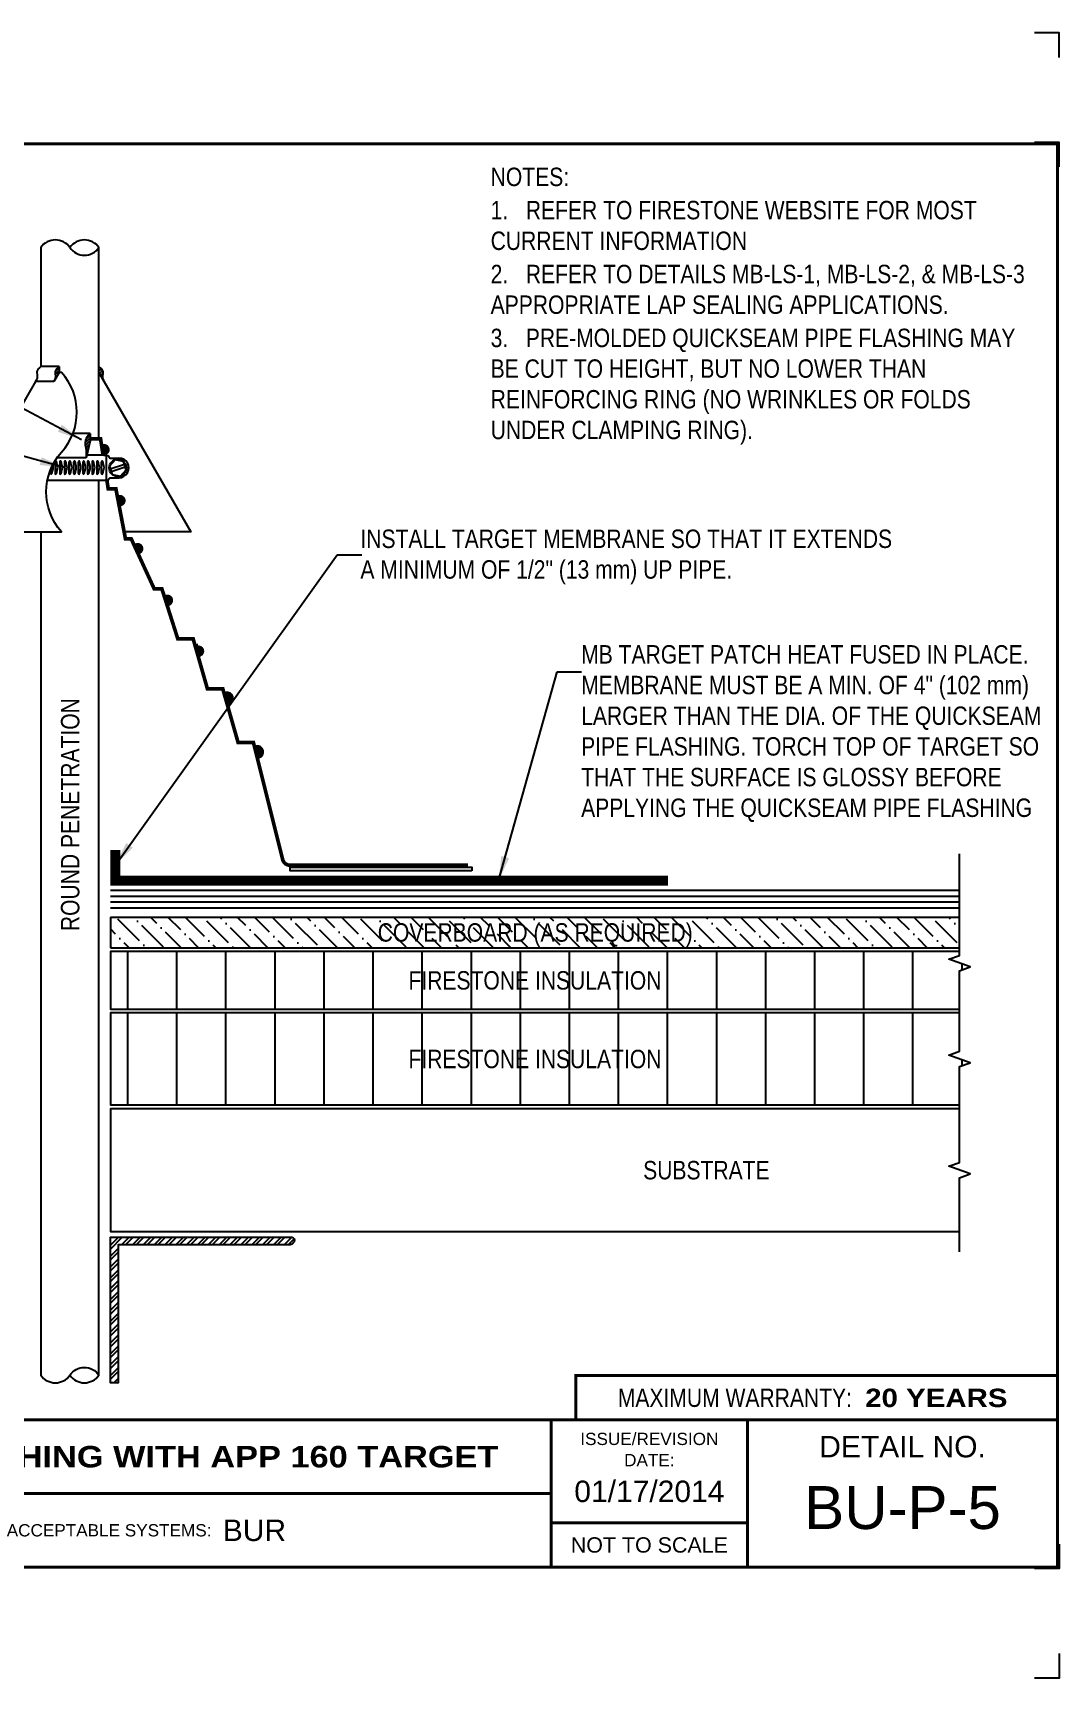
# Model space of a CAD drawing. Header units: inches. Extents: x -578 to -558, y -23.2 to -6.4.
# Drawn here: x -568.42 to -557.97, y -23.21 to -6.45 of the extents above; entities that cross this region are included whole.
import ezdxf
from ezdxf.enums import TextEntityAlignment as Align

# ---------------------------------------------------------------- set-up
doc = ezdxf.new("R2010")
doc.units = ezdxf.units.IN
doc.header["$MEASUREMENT"] = 0
doc.layers.get('0').update_dxf_attribs({"linetype": 'CONTINUOUS'})
doc.layers.get('DEFPOINTS').update_dxf_attribs({"linetype": 'CONTINUOUS'})
for name, color, linetype in [('FSBP-ACCESSORY-OTHER', 7, 'CONTINUOUS'), ('FSBP-ANNO-LABEL', 7, 'CONTINUOUS'), ('FSBP-ANNO-NOTE', 7, 'CONTINUOUS'), ('FSBP-COVERBOARD_CANT', 46, 'CONTINUOUS'), ('FSBP-INSULATION', 7, 'CONTINUOUS'), ('FSBP-MEMBRANE', 7, 'CONTINUOUS'), ('FSBP-SEALANTS', 1, 'CONTINUOUS'), ('FSBP-SUBSTRATE-GENERIC', 9, 'CONTINUOUS'), ('FSBP-TTLB', 7, 'CONTINUOUS'), ('FSBP-TTLB-BORDER', 7, 'CONTINUOUS'), ('FSBP-TTLB-TEXT', 7, 'CONTINUOUS')]:
    doc.layers.add(name, color=color, linetype=linetype)
doc.styles.add('ARIAL', font='arial.ttf')
doc.styles.add('ARIAL_BOLD', font='')
doc.styles.add('ARIAL_NAR', font='ARIALN.TTF')
doc.styles.get('ARIAL_BOLD').set_extended_font_data('Arial Black')
doc.dimstyles.new('FSBP-LEADER', dxfattribs={"dimtxt": 0.1875, "dimasz": 0.25, "dimexe": 0.0625, "dimexo": 0.125, "dimgap": 0.125, "dimtad": 0, "dimtih": 1, "dimtoh": 1, "dimdec": 4, "dimzin": 0, "dimdsep": 46, "dimlunit": 4, "dimtxsty": 'ARIAL_NAR', "dimcen": 0.09375, "dimclrd": 256, "dimclre": 256, "dimclrt": 256, "dimadec": 0, "dimazin": 0, "dimtfac": 1, "dimtdec": 4, "dimtofl": 0, "dimtmove": 0, "dimatfit": 3, "dimfxl": 0, "dimtolj": 1, "dimtzin": 0, "dimlwd": -1, "dimlwe": -1, "dimarcsym": 0})
pattern_1 = [(45, (-766.2140427658429, -4.15393695525151), (-0.01473139127471974, 0.01473139127471974), [])]

# ---------------------------------------------------------------- blocks, each defined once
blk = doc.blocks.new('TTLB-ASPHALT_1')
blk.add_line((16.84110496735593, 0), (20, 0))
at = {"layer": 'DEFPOINTS', "linetype": 'Continuous', "ltscale": 1.75}
for points in [[(20.01562500000003, 13.88083333333333), (20.01562500000003, 14.13083333333333), (19.76562500000003, 14.13083333333333)], [(20.01562500000003, -2.380833333333342), (20.01562500000003, -2.630833333333342), (19.76562500000003, -2.630833333333342)]]:
    blk.add_lwpolyline(points, dxfattribs=at)
at = {"layer": 'DEFPOINTS', "color": 1}
for points in [[(20.015625, 12.765625), (20.015625, 13.015625), (19.765625, 13.015625)], [(20.015625, -1.265625), (20.015625, -1.515625), (19.765625, -1.515625)]]:
    blk.add_lwpolyline(points, dxfattribs=at)
at = {"layer": 'FSBP-TTLB', "const_width": 0.03125}
blk.add_lwpolyline([(15.09028770518938, 0), (20, 0), (20, 0.4512598240669945), (15.09028770518938, 0.4512598240669945)], close=True, dxfattribs=at)
for points in [[(0, 0), (0, -1.5), (20, -1.5), (20, 0), (0, 0)], [(14.84028770518938, 0), (14.84028770518938, -1.5)], [(16.84110496735593, 0), (16.84110496735593, -1.5)], [(20, 0), (20, -1.5)], [(4.825208527206769, -0.75), (14.84028770518938, -0.75)], [(14.84028770518938, -1.048740175933006), (16.84110496735593, -1.048740175933006)]]:
    blk.add_lwpolyline(points, dxfattribs=at)
at = {"layer": 'FSBP-TTLB-BORDER', "const_width": 0.03125}
blk.add_lwpolyline([(20, 0), (20, 13), (0, 13), (0, 0)], dxfattribs=at)
at = {"layer": 'FSBP-TTLB-TEXT', "style": 'ARIAL_NAR'}
blk.add_text('MAXIMUM WARRANTY:', height=0.1875, dxfattribs=at).set_placement((17.90516569312837, 0.2256299120335257), align=Align.MIDDLE_RIGHT)
at = {"layer": 'FSBP-TTLB-TEXT'}
for s, height, style, p in [('20 YEARS', 0.1875, 'ARIAL_BOLD', (18.03987100774941, 0.2240244307510579)), ('ACCEPTABLE SYSTEMS:', 0.125, 'ARIAL', (9.292812815915624, -1.125))]:
    blk.add_text(s, height=height, dxfattribs=dict(at, style=style)).set_placement(p, align=Align.MIDDLE_LEFT)
at = {"layer": 'FSBP-TTLB-TEXT', "style": 'ARIAL'}
for s, height, p in [('ISSUE/REVISION', 0.125, (15.84069633627263, -0.1938496373466023)), ('DETAIL NO.', 0.21875, (18.42055248367797, -0.2724398367368792)), ('DATE:', 0.125, (15.84069633627263, -0.409973105348854)), ('NOT TO SCALE', 0.15625, (15.84069633627263, -1.274370087966503))]:
    blk.add_text(s, height=height, dxfattribs=at).set_placement(p, align=Align.MIDDLE_CENTER)
at = {"layer": 'FSBP-TTLB-TEXT'}
for tag, height, style, p in [('DETAIL_DESCP_LINE_1', 0.21875, 'ARIAL_BOLD', (9.832748116198076, -0.375)), ('ISSUE_REV_DATE', 0.21875, 'ARIAL', (15.84069633627263, -0.7282559425942452)), ('DETAIL_NUMBER', 0.4375, 'ARIAL', (18.42055248367797, -0.8931630692489421))]:
    blk.add_attdef(tag, text='', height=height, dxfattribs=dict(at, style=style)).set_placement(p, align=Align.MIDDLE_CENTER)
at = {"layer": 'FSBP-TTLB-TEXT', "style": 'ARIAL'}
blk.add_attdef('ACCPT_SYSTEMS', text='', height=0.21875, dxfattribs=at).set_placement((11.49438170418193, -1.125), align=Align.MIDDLE_LEFT)

msp = doc.modelspace()

# ---------------------------------------------------------------- hatches: boundary and pattern name
at = {"layer": 'FSBP-ACCESSORY-OTHER'}
h = msp.add_hatch(dxfattribs=at)
h.set_pattern_fill('STEEL', color=256, scale=0.625, style=0)
h.set_pattern_definition([(45, (-699.9358005413922, -21.65344555877337), (-0.05524271728019902, 0.05524271728019903), []), (45, (-699.9358005413922, -21.61438305877337), (-0.05524271728019902, 0.05524271728019903), [])])
h.paths.add_polyline_path([(-565.8106559801377, -18.797812092589, 0.4142135623732637), (-565.7585726468042, -18.74572875925566, 0.4142135623731575), (-565.7846143134709, -18.719687092589), (-567.6335726468042, -18.719687092589), (-567.6335726468042, -20.20268148993316), (-567.5554476468042, -20.20268148993316), (-567.5554476468042, -18.79781209258897)])
at = {"layer": 'FSBP-COVERBOARD_CANT'}
h = msp.add_hatch(dxfattribs=at)
h.set_pattern_fill('ANSI36', color=256, style=0)
h.set_pattern_definition([(135, (-1132.956220009847, -2.507170936714161), (-0.06629126073623884, 0.2430679560328757), [0.3125, -0.0625, 0, -0.0625])])
h.paths.add_polyline_path([(-567.6335726468036, -15.457968342589), (-558.9816473177927, -15.457968342589), (-558.9816473177927, -15.770468342589), (-567.6335726468037, -15.770468342589)])
h.paths.add_polyline_path([(-561.6412452994878, -15.82458029688641), (-564.9739746651086, -15.82458029688641), (-564.9739746651086, -15.45565550152488), (-561.6412452994878, -15.45565550152488)], flags=9)
at = {"layer": 'FSBP-INSULATION'}
h = msp.add_hatch(dxfattribs=at)
h.set_pattern_fill('LINE', color=256, scale=4, angle=90, style=0)
h.set_pattern_definition([(90, (-1132.956220009847, -2.507170936714161), (0.5, 3.061515884555943e-17), [])])
h.paths.add_polyline_path([(-567.6335726468036, -15.809530842589), (-558.9816473177927, -15.809530842589), (-558.9816473177927, -15.84859334258901), (-559.0889706544901, -15.88765584258898), (-558.8743239810954, -15.965780842589), (-558.9816473177927, -16.00484334258898), (-558.9816473177927, -16.395468342589), (-567.6335726468036, -16.395468342589)])
h.paths.add_polyline_path([(-567.6335726468036, -16.434530842589), (-558.9816473177927, -16.434530842589), (-558.9816473177927, -16.82515584258898), (-559.0889706544904, -16.86421834258899), (-558.8743239810952, -16.942343342589), (-558.9816473177927, -16.98140584258897), (-558.9816473177929, -17.372030842589), (-567.6335726468037, -17.372030842589)])
h.paths.add_polyline_path([(-561.9702655928029, -16.24795278153852), (-564.6449543717935, -16.24795278153852), (-564.6449543717935, -15.95691850459446), (-561.9702655928029, -15.95691850459446)], flags=24)
h.paths.add_polyline_path([(-561.9702655928029, -17.04873403153852), (-564.6449543717935, -17.04873403153852), (-564.6449543717935, -16.75769975459446), (-561.9702655928029, -16.75769975459446)], flags=24)
at = {"layer": 'FSBP-MEMBRANE'}
for points in [[(-567.7077343827992, -10.63746511398207, -1), (-567.6892779408096, -10.75319008926974)], [(-567.5474964485353, -11.15727885957577, -1), (-567.5245273864747, -11.27219331621328)], [(-567.3799260289151, -11.65081993878098, -1), (-567.3303755543559, -11.75701626935412)], [(-567.0703135055019, -12.17483932483114, -1), (-567.0350672267939, -12.28660072243102)], [(-566.7513323361508, -12.69216906533197, -1), (-566.7194870153257, -12.80494665928481)], [(-566.4586692869628, -13.17039831381473, -1), (-566.4268239661378, -13.28317590776757)], [(-566.1477764022064, -13.71773953400103, -1), (-566.1193542586475, -13.83142810823679)]]:
    msp.add_hatch(color=256, dxfattribs=at).paths.add_polyline_path(points)
at = {"layer": 'FSBP-SEALANTS'}
h = msp.add_hatch(dxfattribs=at)
h.set_pattern_fill('ANSI31', color=256, scale=0.1666666666666667, style=0)
h.set_pattern_definition(pattern_1)
edge = h.paths.add_edge_path()
edge.add_spline(control_points=[(-567.6966940833865, -10.00197873224815), (-567.7050247572604, -9.987083774226079), (-567.7230143341138, -9.954919030278262), (-567.6980143969474, -9.892929391954993), (-567.7325776143244, -9.864330452819985), (-567.7507601468043, -9.84928552415974)], knot_values=[0, 0, 0, 0, 0.05930835347892821, 0.128072734464846, 0.2044010808415601, 0.2044010808415601, 0.2044010808415601, 0.2044010808415601], degree=3, periodic=0)
edge.add_line((-567.7507601468043, -9.849285524159654), (-567.7507601468043, -9.908333563443392))
edge.add_line((-567.7507601468043, -9.908333563443392), (-567.6966940833898, -10.00197873224204))
edge = h.paths.add_edge_path()
edge.add_spline(control_points=[(-568.1562054538816, -9.84928552415974), (-568.1743879863614, -9.864330452819985), (-568.2089512037384, -9.892929391954993), (-568.183951266572, -9.954919030278262), (-568.2019408434255, -9.987083774226079), (-568.2102715172992, -10.00197873224815)], knot_values=[0, 0, 0, 0, 0.07632834637671418, 0.1450927273626319, 0.2044010808415601, 0.2044010808415601, 0.2044010808415601, 0.2044010808415601], degree=3, periodic=0)
edge.add_line((-568.2102715172989, -10.00197873224593), (-568.1562054538817, -9.908333563443449))
edge.add_line((-568.1562054538817, -9.908333563443449), (-568.1562054538817, -9.849285524159654))
h = msp.add_hatch(dxfattribs=at)
h.set_pattern_fill('ANSI31', color=256, scale=0.1666666666666667, style=0)
h.set_pattern_definition(pattern_1)
edge = h.paths.add_edge_path()
edge.add_spline(control_points=[(-567.840921996518, -10.53130845443852), (-567.8604701059593, -10.55242035310775), (-567.9060262257403, -10.60162082374518), (-567.8769335973491, -10.69529389359886), (-567.8791591175649, -10.7551412211246), (-567.8800592390575, -10.77934673738937)], knot_values=[0, 0, 0, 0, 0.09750481262212997, 0.2272312284934317, 0.3153326677369117, 0.3153326677369117, 0.3153326677369117, 0.3153326677369117], degree=3, periodic=0)
edge.add_line((-567.8800592390575, -10.77934673738943), (-567.8409219965222, -10.60449141305617))
edge.add_line((-567.8409219965222, -10.60449141305619), (-567.8409219965222, -10.53130845444315))

# ---------------------------------------------------------------- linework, layer by layer
at = {"layer": 'FSBP-ACCESSORY-OTHER', "linetype": 'Continuous'}
for p, q in [((-567.676513219535, -10.7511745193373), (-567.8737535521425, -10.7511745193373)), ((-567.676513219535, -10.7511745193373), (-567.6765132195347, -11.01025228131599)), ((-567.6374372155386, -10.78204733243828), (-567.5468949756938, -10.78087612847412)), ((-567.6350897001082, -10.89161434621244), (-567.4905411157018, -10.84386507779058)), ((-567.6259003491159, -10.91943273425173), (-567.4813517647096, -10.87168346582985)), ((-567.6369171417163, -10.98243972214979), (-567.545106202476, -10.98125940624996))]:
    msp.add_line(p, q, dxfattribs=at)
at = {"layer": 'FSBP-ACCESSORY-OTHER'}
msp.add_line((-567.6757757640205, -11.01025228131599), (-568.2764664670595, -11.01025228131599), dxfattribs=at)
for points in [[(-568.0465698100796, -8.636183107539438, 0.528211277042033), (-568.3423794733549, -8.63618310753941), (-568.3423794733549, -9.84928552415957)], [(-568.3423794733549, -11.53213119553916), (-568.3423794733549, -14.9860933425891), (-568.3423794733549, -20.1245564899331, 0.528211277041811), (-568.0465698100793, -20.1245564899331, -0.528211277042033), (-567.7507601468042, -20.1245564899331), (-567.7507601468043, -14.9860933425891), (-567.7507601468043, -11.01025228131599)]]:
    msp.add_lwpolyline(points, format="xyb", dxfattribs=at)
for points in [[(-568.0465698100796, -8.63618310753941, 0.528211277041811), (-567.750760146804, -8.63618310753941, 0.528211277042033)], [(-565.8106559801377, -18.797812092589), (-567.5554476468042, -18.79781209258897), (-567.5554476468042, -20.20268148993316), (-567.6335726468042, -20.20268148993316), (-567.6335726468042, -18.719687092589), (-565.7846143134709, -18.719687092589, -0.414213562373095), (-565.7585726468042, -18.74572875925566, -0.414213562373095)]]:
    msp.add_lwpolyline(points, format="xyb", close=True, dxfattribs=at)
for points in [[(-567.7507601468043, -10.58556257336775), (-567.750760146804, -8.636183107539324)], [(-567.7507601468043, -9.908333563443449), (-566.8132601468043, -11.53213119553916), (-567.4937065537067, -11.53213119553916)]]:
    msp.add_lwpolyline(points, dxfattribs=at)
at = {"layer": 'FSBP-ACCESSORY-OTHER', "linetype": 'Continuous'}
for points in [[(-568.3964455367708, -10.00197873224502), (-569.2798794733549, -11.53213119553916), (-568.1314186465552, -11.53213119553916, -0.3849001794597938), (-568.1314186465552, -10.72023237949131, 0.3849001794597937), (-568.1314186465552, -9.908333563443449), (-568.1562054538816, -9.908333563443449)], [(-568.2437331741197, -10.89974684009292), (-568.2437331741197, -10.93653167680648, 0.8860120870618807), (-568.2292972141125, -10.9382830524342), (-568.2178867245257, -10.89194893242743, 0.1213203435596549), (-568.2178867245257, -10.86392692238454), (-568.221216841429, -10.85040444913253)]]:
    msp.add_lwpolyline(points, format="xyb", dxfattribs=at)
for points in [[(-568.1966556545829, -10.93653167620707, 0.8860120870517475), (-568.1822196945758, -10.9382830518347), (-568.1708092049887, -10.89194893182801, 0.1213203435596549), (-568.1708092049887, -10.86392692178507), (-568.1822196945758, -10.81759280057938, 0.8860120870517477), (-568.1966556545829, -10.81934417620707)], [(-568.1495781350459, -10.93653167680648, 0.8860120870517475), (-568.1351421750388, -10.9382830524342), (-568.1237316854518, -10.89194893242743, 0.1213203435596549), (-568.1237316854518, -10.86392692238454), (-568.1351421750388, -10.81759280117885, 0.8860120870517477), (-568.1495781350459, -10.81934417680648)], [(-568.1025006155089, -10.93653167680648, 0.8860120870517475), (-568.088064655502, -10.9382830524342), (-568.0766541659149, -10.89194893242743, 0.1213203435596549), (-568.0766541659149, -10.86392692238454), (-568.088064655502, -10.81759280117885, 0.8860120870517477), (-568.1025006155089, -10.81934417680648)], [(-568.0554230959721, -10.9365316774059, 0.8860120870517475), (-568.040987135965, -10.9382830530337), (-568.0295766463779, -10.89194893302684, 0.1213203435596549), (-568.0295766463779, -10.86392692298395), (-568.040987135965, -10.81759280177826, 0.8860120870517477), (-568.0554230959721, -10.8193441774059)], [(-568.0083455764353, -10.93653167800539, 0.8860120870517475), (-567.993909616428, -10.93828305363311), (-567.982499126841, -10.89194893362631, 0.1213203435596549), (-567.982499126841, -10.86392692358336), (-567.993909616428, -10.81759280237767, 0.8860120870517477), (-568.0083455764353, -10.81934417800539)], [(-567.9612680568983, -10.93653167860489, 0.8860120870517475), (-567.9468320968912, -10.93828305423253), (-567.9354216073043, -10.89194893422572, 0.1213203435596549), (-567.9354216073043, -10.86392692418278), (-567.9468320968912, -10.81759280297709, 0.8860120870517477), (-567.9612680568983, -10.81934417860489)], [(-567.9141905373614, -10.93653167920431, 0.8860120870517475), (-567.8997545773542, -10.93828305483194), (-567.8883440877671, -10.89194893482514, 0.1213203435596549), (-567.8883440877671, -10.86392692478228), (-567.8997545773542, -10.81759280357659, 0.8860120870517477), (-567.9141905373614, -10.81934417920431)], [(-567.8671130178245, -10.93653167980372, 0.8860120870517475), (-567.8526770578172, -10.93828305543141), (-567.8412665682304, -10.89194893542461, 0.1213203435596549), (-567.8412665682304, -10.86392692538178), (-567.8526770578172, -10.81759280417609, 0.8860120870517477), (-567.8671130178245, -10.81934417980372)], [(-567.8200354982876, -10.93653168040314, 0.8860120870517475), (-567.8055995382804, -10.93828305603083), (-567.7941890486935, -10.89194893602402, 0.1213203435596549), (-567.7941890486935, -10.86392692598119), (-567.8055995382804, -10.8175928047755, 0.8860120870517477), (-567.8200354982876, -10.81934418040314)], [(-567.7729579787506, -10.93653168100261, 0.8860120870517475), (-567.7585220187434, -10.9382830566303), (-567.7471115291565, -10.89194893662344, 0.1213203435596549), (-567.7471115291565, -10.8639269265806), (-567.7585220187434, -10.81759280537491, 0.8860120870517477), (-567.7729579787506, -10.81934418100261)], [(-567.7258804592137, -10.93653168160202, 0.8860120870517475), (-567.7114444992064, -10.93828305722971), (-567.7000340096196, -10.89194893722294, 0.1213203435596549), (-567.7000340096196, -10.86392692718002), (-567.7114444992064, -10.81759280597439, 0.8860120870517477), (-567.7258804592137, -10.81934418160202)]]:
    msp.add_lwpolyline(points, format="xyb", close=True, dxfattribs=at)
msp.add_lwpolyline([(-567.4721624137173, -10.89950185386917), (-567.4997304666944, -10.81604668975123), (-567.5857887853861, -10.79819374190322), (-567.6442790511005, -10.86379595817314), (-567.6167109981235, -10.94725112229108), (-567.530652679432, -10.96510407013901)], close=True, dxfattribs=at)
msp.add_circle((-567.558220732409, -10.88164890602113), 0.087890625, dxfattribs=at)
msp.add_arc((-567.5464256042806, -10.88107156137025), 0.1001965322891344, 270.7365505111253, 90.74110494489848, dxfattribs=at)
at = {"layer": 'FSBP-ACCESSORY-OTHER'}
msp.add_arc((-567.8986649784417, -20.02361361891374), 0.1790678710193777, 214.3129612802481, 325.6870387197487, dxfattribs=at)
at = {"layer": 'FSBP-ACCESSORY-OTHER', "linetype": 'Continuous'}
for points in [[(-567.676513219535, -10.7511745193373), (-567.653184259705, -10.76137294601219), (-567.647233040462, -10.77650466346208), (-567.6374372155386, -10.78204733243828)], [(-567.6757757640205, -11.01025228131599), (-567.6482862719724, -10.99907571542738), (-567.6467898835632, -10.98890975680766), (-567.6369171417163, -10.98243972214979)]]:
    msp.add_spline(points, degree=3, dxfattribs=at)
at = {"layer": 'FSBP-COVERBOARD_CANT'}
for p, q in [((-567.6335726468036, -15.457968342589), (-567.6335726468035, -15.770468342589)), ((-567.6335726468036, -15.457968342589), (-558.9816473177927, -15.457968342589)), ((-567.6335726468035, -15.770468342589), (-558.9816473177927, -15.770468342589))]:
    msp.add_line(p, q, dxfattribs=at)
at = {"layer": 'FSBP-INSULATION', "linetype": 'Continuous'}
for points in [[(-558.9816473177926, -16.395468342589), (-558.9816473177926, -16.004843342589), (-558.8743239810951, -15.965780842589), (-559.0889706544899, -15.887655842589), (-558.9816473177926, -15.848593342589), (-558.9816473177925, -14.81459270643413)], [(-558.9816473177927, -15.809530842589), (-567.6335726468035, -15.809530842589), (-567.6335726468036, -16.395468342589), (-558.9816473177927, -16.395468342589)], [(-558.9816473177926, -17.372030842589), (-558.9816473177926, -16.981405842589), (-558.8743239810951, -16.942343342589), (-559.0889706544899, -16.864218342589), (-558.9816473177926, -16.825155842589), (-558.9816473177926, -16.12932250925573)], [(-558.9816473177927, -16.434530842589), (-567.6335726468036, -16.434530842589), (-567.6335726468036, -17.372030842589), (-558.9816473177927, -17.372030842589)]]:
    msp.add_lwpolyline(points, dxfattribs=at)
at = {"layer": 'FSBP-MEMBRANE', "linetype": 'Continuous'}
for p, q in [((-567.700676252721, -10.7511745193373), (-567.6765132195352, -10.7511745193373)), ((-566.7565435061452, -12.67334565028577), (-566.726766976305, -12.77618395965837))]:
    msp.add_line(p, q, dxfattribs=at)
at = {"layer": 'FSBP-MEMBRANE'}
for p, q in [((-566.4268239661378, -13.2831759077676), (-566.4586692869627, -13.17039831381473)), ((-566.1193542586473, -13.83142810823682), (-566.1477764022062, -13.71773953400105))]:
    msp.add_line(p, q, dxfattribs=at)
for points, const_width in [([(-567.7083412252016, -10.7511745193373), (-567.7337365380238, -10.58556257336775), (-567.8409219965222, -10.58556257336775)], 0.0375), ([(-567.5835726468046, -14.77437459258908), (-567.5835726468046, -15.08687459258908), (-561.9528198100793, -15.08687459258908)], 0.1), ([(-558.9816473177925, -15.18638631133916), (-567.6335726468037, -15.18638631133916)], 0.01953125), ([(-558.9816473177925, -15.24597289988083), (-567.6335726468037, -15.24597289988083)], 0.01953125), ([(-558.9816473177925, -15.30433878529752), (-567.6335726468037, -15.30433878529752)], 0.01953125), ([(-558.9816473177925, -15.36392537383918), (-567.6335726468037, -15.36392537383918)], 0.01953125)]:
    msp.add_lwpolyline(points, dxfattribs=dict(at, const_width=const_width))
msp.add_lwpolyline([(-563.9885004500592, -14.92984334258912, 0.0375, 0.0375, 0), (-565.802502293309, -14.92984334258912, 0.0375, 0.0375, -0.3441507314089108), (-565.8782946761328, -14.87066643829507, 0.0375, 0.0375, 0), (-566.1760004500592, -13.67984334258912, 0.0375, 0.0375, 0), (-566.3322504500592, -13.67984334258912, 0.0375, 0.0375, 0), (-566.4885004500592, -13.13296834258912, 0.0375, 0.0375, 0), (-566.6447504500592, -13.13296834258912, 0.0375, 0.0375, 0), (-566.6447504500592, -13.13296834258912, 0.0375, 0.0375, 0), (-566.7903164940149, -12.62348718874486, 0.0375, 0.0375, 0), (-566.9465664940149, -12.62348718874486, 0.0375, 0.0375, 0), (-567.1087365380238, -12.11400603490054, 0.0375, 0.0375, 0), (-567.1868615380238, -12.11400603490054, 0.0375, 0.0375, 0), (-567.4212365380238, -11.60452488105628, 0.0375, 0.0375, 0), (-567.4798302880238, -11.60452488105628, 0.0375, 0.0375, 0), (-567.5774865380238, -11.09504372721196, 0.0375, 0.0375, 0), (-567.6556115380238, -11.09504372721196, 0.0375, 0.0375, 0), (-567.6687091694025, -11.00962937396346, 0, 0, 0)], format="xyseb", dxfattribs=at)
msp.add_lwpolyline([(-563.9494379500592, -14.9860933425891), (-565.802502293309, -14.9860933425891), (-565.802502293309, -14.94859334258913), (-563.9494379500592, -14.94859334258913)], close=True, dxfattribs=at)
for centre, start, end in [((-566.4427466265502, -13.22678711079118), 285.7682343945566, 105.7682343945566), ((-566.1335653304268, -13.77458382111894), 284.0362434679202, 104.0362434679201)]:
    msp.add_arc(centre, 0.05859375, start, end, dxfattribs=at)
at = {"layer": 'FSBP-SEALANTS'}
for p, q in [((-568.1562054538815, -9.849285524159654), (-568.3423794733548, -9.849285524159654)), ((-568.1562054538815, -9.849285524159654), (-568.1562054538815, -9.908333563443449)), ((-568.2102715172987, -10.00197873224707), (-568.3964455367719, -10.00197873224707)), ((-568.1562054538815, -9.908333563443449), (-568.2102715172992, -10.00197873224815)), ((-567.8409219965222, -10.53130845443857), (-568.0154008558328, -10.53130845443857)), ((-567.8409219965222, -10.53130845443857), (-567.8409219965222, -10.60449141305619)), ((-567.8409219965222, -10.60449141305619), (-567.8800592390575, -10.77934673738937)), ((-567.8800592390575, -10.77934673738937), (-568.1784839434786, -10.77934673738937))]:
    msp.add_line(p, q, dxfattribs=at)
for points in [[(-568.3423794733549, -9.849285524159654), (-568.3824507251138, -9.898683292801337), (-568.3786704723898, -9.955862118312382), (-568.3964455367725, -10.00197873224815)], [(-568.1562054538816, -9.84928552415974), (-568.1962767056406, -9.898683292801337), (-568.1924964529165, -9.955862118312467), (-568.2102715172992, -10.00197873224815)], [(-567.7507601468043, -9.84928552415974), (-567.7106888950452, -9.898683292801337), (-567.7144691477694, -9.955862118312467), (-567.6966940833865, -10.00197873224815)], [(-567.840921996518, -10.53130845443852), (-567.8873181445381, -10.59801386407102), (-567.8810104389382, -10.7059350334716), (-567.8800592390575, -10.77934673738937)]]:
    msp.add_spline(points, degree=3, dxfattribs=at)
at = {"layer": 'FSBP-SUBSTRATE-GENERIC'}
for points in [[(-558.9816473177926, -17.411093342589), (-567.6335726468042, -17.411093342589), (-567.6335726468042, -18.661093342589), (-558.9816473177926, -18.66109334258894)], [(-558.9816473177926, -18.86942667592231), (-558.9816473177926, -18.114218342589), (-558.8743239810951, -18.075155842589), (-559.0889706544899, -17.997030842589), (-558.9816473177926, -17.957968342589), (-558.9816473177926, -17.372030842589)]]:
    msp.add_lwpolyline(points, dxfattribs=at)

# ---------------------------------------------------------------- block references
msp.add_blockref('TTLB-ASPHALT_1', (-577.9827812163483, -20.5802782483552)).add_auto_attribs({'DETAIL_DESCP_LINE_1': 'QUICKSEAM PIPE FLASHING WITH APP 160 TARGET', 'ACCPT_SYSTEMS': 'BUR', 'ISSUE_REV_DATE': '01/17/2014', 'DETAIL_NUMBER': 'BU-P-5'})

# ---------------------------------------------------------------- texts
at = {"layer": 'FSBP-ANNO-LABEL', "style": 'ARIAL_NAR'}
msp.add_text('ROUND PENETRATION', height=0.1875, rotation=90, dxfattribs=at).set_placement((-568.0434965002969, -14.41386270988758), align=Align.MIDDLE)
for s, p in [('COVERBOARD (AS REQUIRED)', (-563.3047962033078, -15.614218342589)), ('FIRESTONE INSULATION', (-563.3077378813432, -16.102499592589)), ('FIRESTONE INSULATION', (-563.3077378813432, -16.903280842589)), ('SUBSTRATE', (-561.5609012073936, -18.036093342589))]:
    msp.add_text(s, height=0.1875, dxfattribs=at).set_placement(p, align=Align.MIDDLE_CENTER)
at = {"layer": 'FSBP-ANNO-LABEL', "char_height": 0.1875, "attachment_point": 1, "style": 'ARIAL_NAR'}
for s, width, insert in [('INSTALL TARGET MEMBRANE SO THAT IT EXTENDS\\PA MINIMUM OF 1/2" (13 mm) UP PIPE.', 7.087599303875322, (-565.0860556082625, -11.50963010355005)), ('MB TARGET PATCH HEAT FUSED IN PLACE.\\PMEMBRANE MUST BE A MIN. OF 4" (102 mm)\\PLARGER THAN THE DIA. OF THE QUICKSEAM\\PPIPE FLASHING. TORCH TOP OF TARGET SO\\PTHAT THE SURFACE IS GLOSSY BEFORE\\PAPPLYING THE QUICKSEAM PIPE FLASHING', 4.801896145057981, (-562.836903387783, -12.68715135300133))]:
    msp.add_mtext_dynamic_manual_height_columns(s, width=width, gutter_width=5, heights=[0], dxfattribs=dict(at, insert=insert))
at = {"layer": 'FSBP-ANNO-NOTE', "insert": (-563.7589998641495, -7.822288934001364), "char_height": 0.1875, "attachment_point": 1, "style": 'ARIAL_NAR'}
msp.add_mtext_dynamic_manual_height_columns('NOTES:\\P{\\H0.083333x;\\P\\pi-0.375,l0.375;}1.   REFER TO FIRESTONE WEBSITE FOR MOST CURRENT INFORMATION\\P\\pi0,l0;{\\H0.083333x;\\P\\pi-0.375,l0.375;}2.   REFER TO DETAILS MB-LS-1, MB-LS-2, & MB-LS-3 APPROPRIATE LAP SEALING APPLICATIONS.\\P{\\H0.083333x;\\P}3.   PRE-MOLDED QUICKSEAM PIPE FLASHING MAY BE CUT TO HEIGHT, BUT NO LOWER THAN REINFORCING RING (NO WRINKLES OR FOLDS UNDER CLAMPING RING).', width=5.575993752629074, gutter_width=5, heights=[0], dxfattribs=at)

# ---------------------------------------------------------------- leaders
at = {"layer": 'FSBP-ANNO-LABEL'}
for points in [[(-567.9281614261774, -10.59380845443837), (-569.401903691647, -9.815499852031621), (-569.651903691647, -9.815499852031564)], [(-568.1025006155089, -10.87793792680628), (-569.401903691647, -10.52202099100279), (-569.651903691647, -10.52202099100273)], [(-567.5835726468046, -14.93062459258908), (-565.3219520540273, -11.76857351628311), (-565.0719520540274, -11.76857351628311)], [(-563.6780554791667, -15.08687459258908), (-563.0829236105131, -12.95983489056286), (-562.8329236105133, -12.95983489056286)]]:
    msp.add_leader(points, dimstyle='FSBP-LEADER', dxfattribs=at)

doc.saveas('drawing.dxf')
